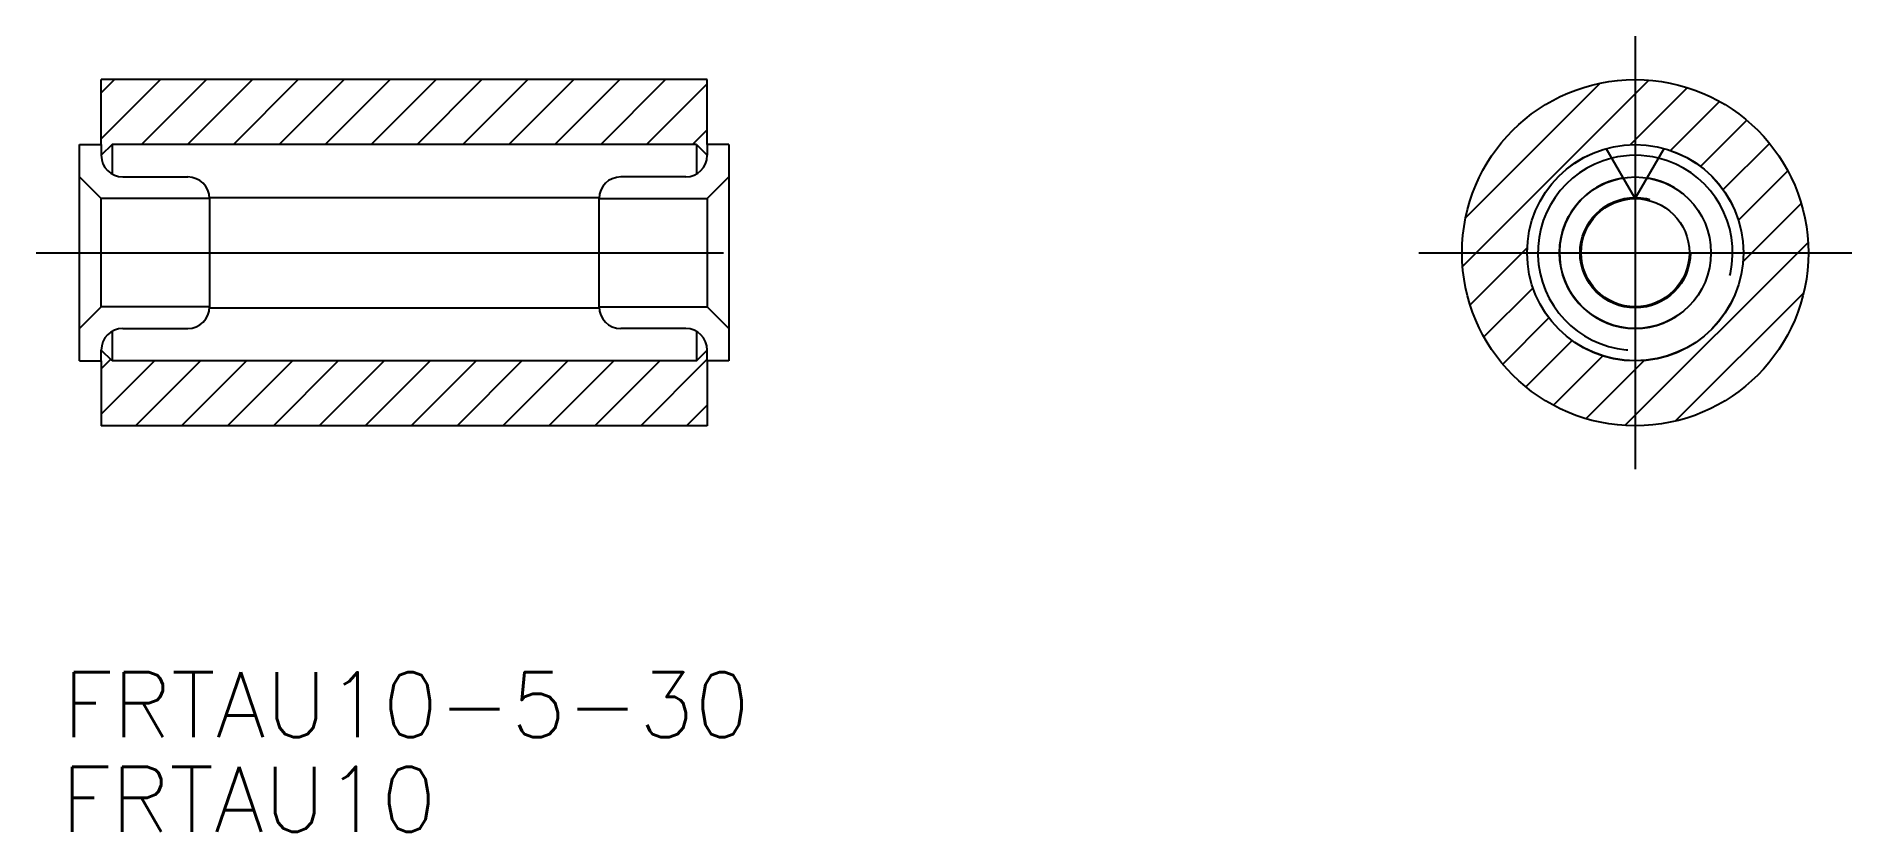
# Model space of a CAD drawing. Extents: x -2 to 81.9, y -26.8 to 10.
import ezdxf

# ---------------------------------------------------------------- set-up
doc = ezdxf.new("R2010")
doc.units = 0
doc.linetypes.add('CENTER', pattern=[50.8, 31.75, -6.35, 6.35, -6.35])
doc.linetypes.add('DASHED', pattern=[19.05, 12.7, -6.35])
doc.layers.get('0').update_dxf_attribs({"linetype": 'CONTINUOUS'})
doc.layers.add('CENTER', color=1, linetype='CENTER')
doc.styles.get("Standard").update_dxf_attribs({"font": 'txt.shx', "height": 3, "bigfont": 'bigfont.shx'})

# ---------------------------------------------------------------- blocks, each defined once
blk = doc.blocks.new('*U12')
at = {"color": 7, "linetype": 'CONTINUOUS'}
blk.add_text('FRTAU10-5-30', height=3, dxfattribs=at).set_placement((-0.767, -22.385))
blk = doc.blocks.new('*U13')
at = {"color": 7, "linetype": 'CONTINUOUS'}
blk.add_text('FRTAU10', height=3, dxfattribs=at).set_placement((-0.844, -26.754))

msp = doc.modelspace()

# ---------------------------------------------------------------- linework, layer by layer
at = {"color": 7, "linetype": 'CONTINUOUS'}
for p, q in [((29.018, 8), (1.018, 8)), ((1.018, 5), (1.018, 8)), ((29.018, 5), (29.018, 8)), ((0.018, -5), (0.018, 5)), ((0.018, 5), (1.018, 5)), ((1.518, 5), (1.018, 4.5)), ((1.018, 5), (1.018, 4.5)), ((1.018, 4.5), (1.018, 4.5)), ((28.518, 5), (1.518, 5)), ((1.518, 5), (1.518, 3.634)), ((28.518, 5), (29.018, 4.5)), ((28.518, 5), (28.518, 3.634)), ((30.018, 5), (29.018, 5)), ((29.018, 5), (29.018, 4.5)), ((29.018, 4.5), (29.018, 4.5)), ((30.018, 5), (30.018, -5)), ((71.886, 2.5), (70.548, 4.818)), ((71.886, 2.5), (73.224, 4.818)), ((1.018, 2.5), (0.018, 3.5)), ((2.018, 3.5), (5.018, 3.5)), ((28.018, 3.5), (25.018, 3.5)), ((30.018, 3.5), (29.018, 2.5)), ((6.018, 2.55), (24.018, 2.55)), ((6.018, 2.5), (1.018, 2.5)), ((1.018, -2.5), (1.018, 2.5)), ((6.018, 2.5), (6.018, -2.5)), ((24.018, -2.5), (24.018, 2.5)), ((24.018, 2.5), (29.018, 2.5)), ((29.018, 2.5), (29.018, -2.5)), ((0.018, -3.5), (1.018, -2.5)), ((6.018, -2.5), (1.018, -2.5)), ((24.018, -2.5), (29.018, -2.5)), ((29.018, -2.5), (30.018, -3.5)), ((6.018, -2.55), (24.018, -2.55)), ((1.518, -3.634), (1.518, -5)), ((2.018, -3.5), (5.018, -3.5)), ((28.018, -3.5), (25.018, -3.5)), ((28.518, -3.634), (28.518, -5)), ((0.018, -5), (1.018, -5)), ((1.018, -4.5), (1.018, -4.5)), ((1.518, -5), (1.018, -4.5)), ((1.018, -5), (1.018, -4.5)), ((1.018, -5), (1.018, -8)), ((28.518, -5), (1.518, -5)), ((28.518, -5), (29.018, -4.5)), ((29.018, -4.5), (29.018, -4.5)), ((29.018, -5), (29.018, -4.5)), ((30.018, -5), (29.018, -5)), ((29.018, -5), (29.018, -8)), ((29.018, -8), (1.018, -8))]:
    msp.add_line(p, q, dxfattribs=at)
at = {"color": 3, "linetype": 'CONTINUOUS'}
for p, q in [((1.018, 7.382), (1.636, 8)), ((1.018, 5.261), (3.757, 8)), ((2.879, 5), (5.879, 8)), ((5, 5), (8, 8)), ((7.121, 5), (10.121, 8)), ((9.243, 5), (12.243, 8)), ((11.364, 5), (14.364, 8)), ((13.485, 5), (16.485, 8)), ((15.607, 5), (18.607, 8)), ((17.728, 5), (20.728, 8)), ((19.849, 5), (22.849, 8)), ((21.971, 5), (24.971, 8)), ((24.092, 5), (27.092, 8)), ((26.213, 5), (29.018, 7.805)), ((63.911, -0.636), (72.522, 7.975)), ((64.053, 1.627), (70.259, 7.833)), ((71.664, 4.995), (74.297, 7.628)), ((73.517, 4.727), (75.779, 6.989)), ((74.901, 3.989), (77.035, 6.123)), ((28.335, 5), (29.018, 5.684)), ((75.948, 2.915), (78.087, 5.054)), ((76.655, 1.501), (78.936, 3.782)), ((76.87, -0.406), (79.555, 2.279)), ((64.258, -2.411), (66.891, 0.222)), ((71.411, -7.986), (79.872, 0.475)), ((64.897, -3.893), (67.16, -1.631)), ((73.735, -7.783), (79.67, -1.849)), ((65.763, -5.149), (67.897, -3.015)), ((66.832, -6.201), (68.971, -4.062)), ((1.018, -5.364), (1.45, -4.932)), ((1.018, -7.467), (3.485, -5)), ((2.607, -8), (5.607, -5)), ((4.728, -8), (7.728, -5)), ((6.849, -8), (9.849, -5)), ((8.971, -8), (11.971, -5)), ((11.092, -8), (14.092, -5)), ((13.213, -8), (16.213, -5)), ((15.335, -8), (18.335, -5)), ((17.456, -8), (20.456, -5)), ((19.577, -8), (22.577, -5)), ((21.698, -8), (24.698, -5)), ((23.82, -8), (26.82, -5)), ((25.941, -8), (29.018, -4.923)), ((68.105, -7.05), (70.385, -4.769)), ((69.607, -7.669), (72.292, -4.983)), ((28.062, -8), (29.018, -7.044))]:
    msp.add_line(p, q, dxfattribs=at)
at = {"color": 7, "linetype": 'CONTINUOUS'}
for radius in [8, 4.995, 3.5, 2.5]:
    msp.add_circle((71.886, 0), radius, dxfattribs=at)
at = {"color": 3, "linetype": 'DASHED'}
for radius in [5, 5, 2.55]:
    msp.add_circle((71.886, 0), radius, dxfattribs=at)
at = {"color": 7, "linetype": 'CONTINUOUS'}
for centre, radius, start, end in [((2.018, 4.5), 1, 180, 270), ((28.018, 4.5), 1, 270, 0), ((71.886, 0), 4.5, 76.12762, 103.87238), ((5.018, 2.5), 1, 0, 90), ((25.018, 2.5), 1, 90, 180), ((5.018, -2.5), 1, 270, 0), ((25.018, -2.5), 1, 180, 270), ((2.018, -4.5), 1, 90, 180), ((28.018, -4.5), 1, 0, 90)]:
    msp.add_arc(centre, radius, start, end, dxfattribs=at)
at = {"color": 3, "linetype": 'DASHED'}
for radius, start, end in [(4.5, 103.87238, 76.12762), (3.5, 99.07517, 80.92483)]:
    msp.add_arc((71.886, 0), radius, start, end, dxfattribs=at)
at = {"layer": 'CENTER', "color": 1, "linetype": 'CENTER'}
for p, q in [((71.886, 10), (71.886, -10)), ((-1.982, 0), (32.018, 0)), ((61.886, 0), (81.886, 0))]:
    msp.add_line(p, q, dxfattribs=at)

# ---------------------------------------------------------------- block references
at = {"color": 7, "linetype": 'CONTINUOUS'}
for name in ['*U12', '*U13']:
    msp.add_blockref(name, (0, 0), dxfattribs=at)

doc.saveas('drawing.dxf')
